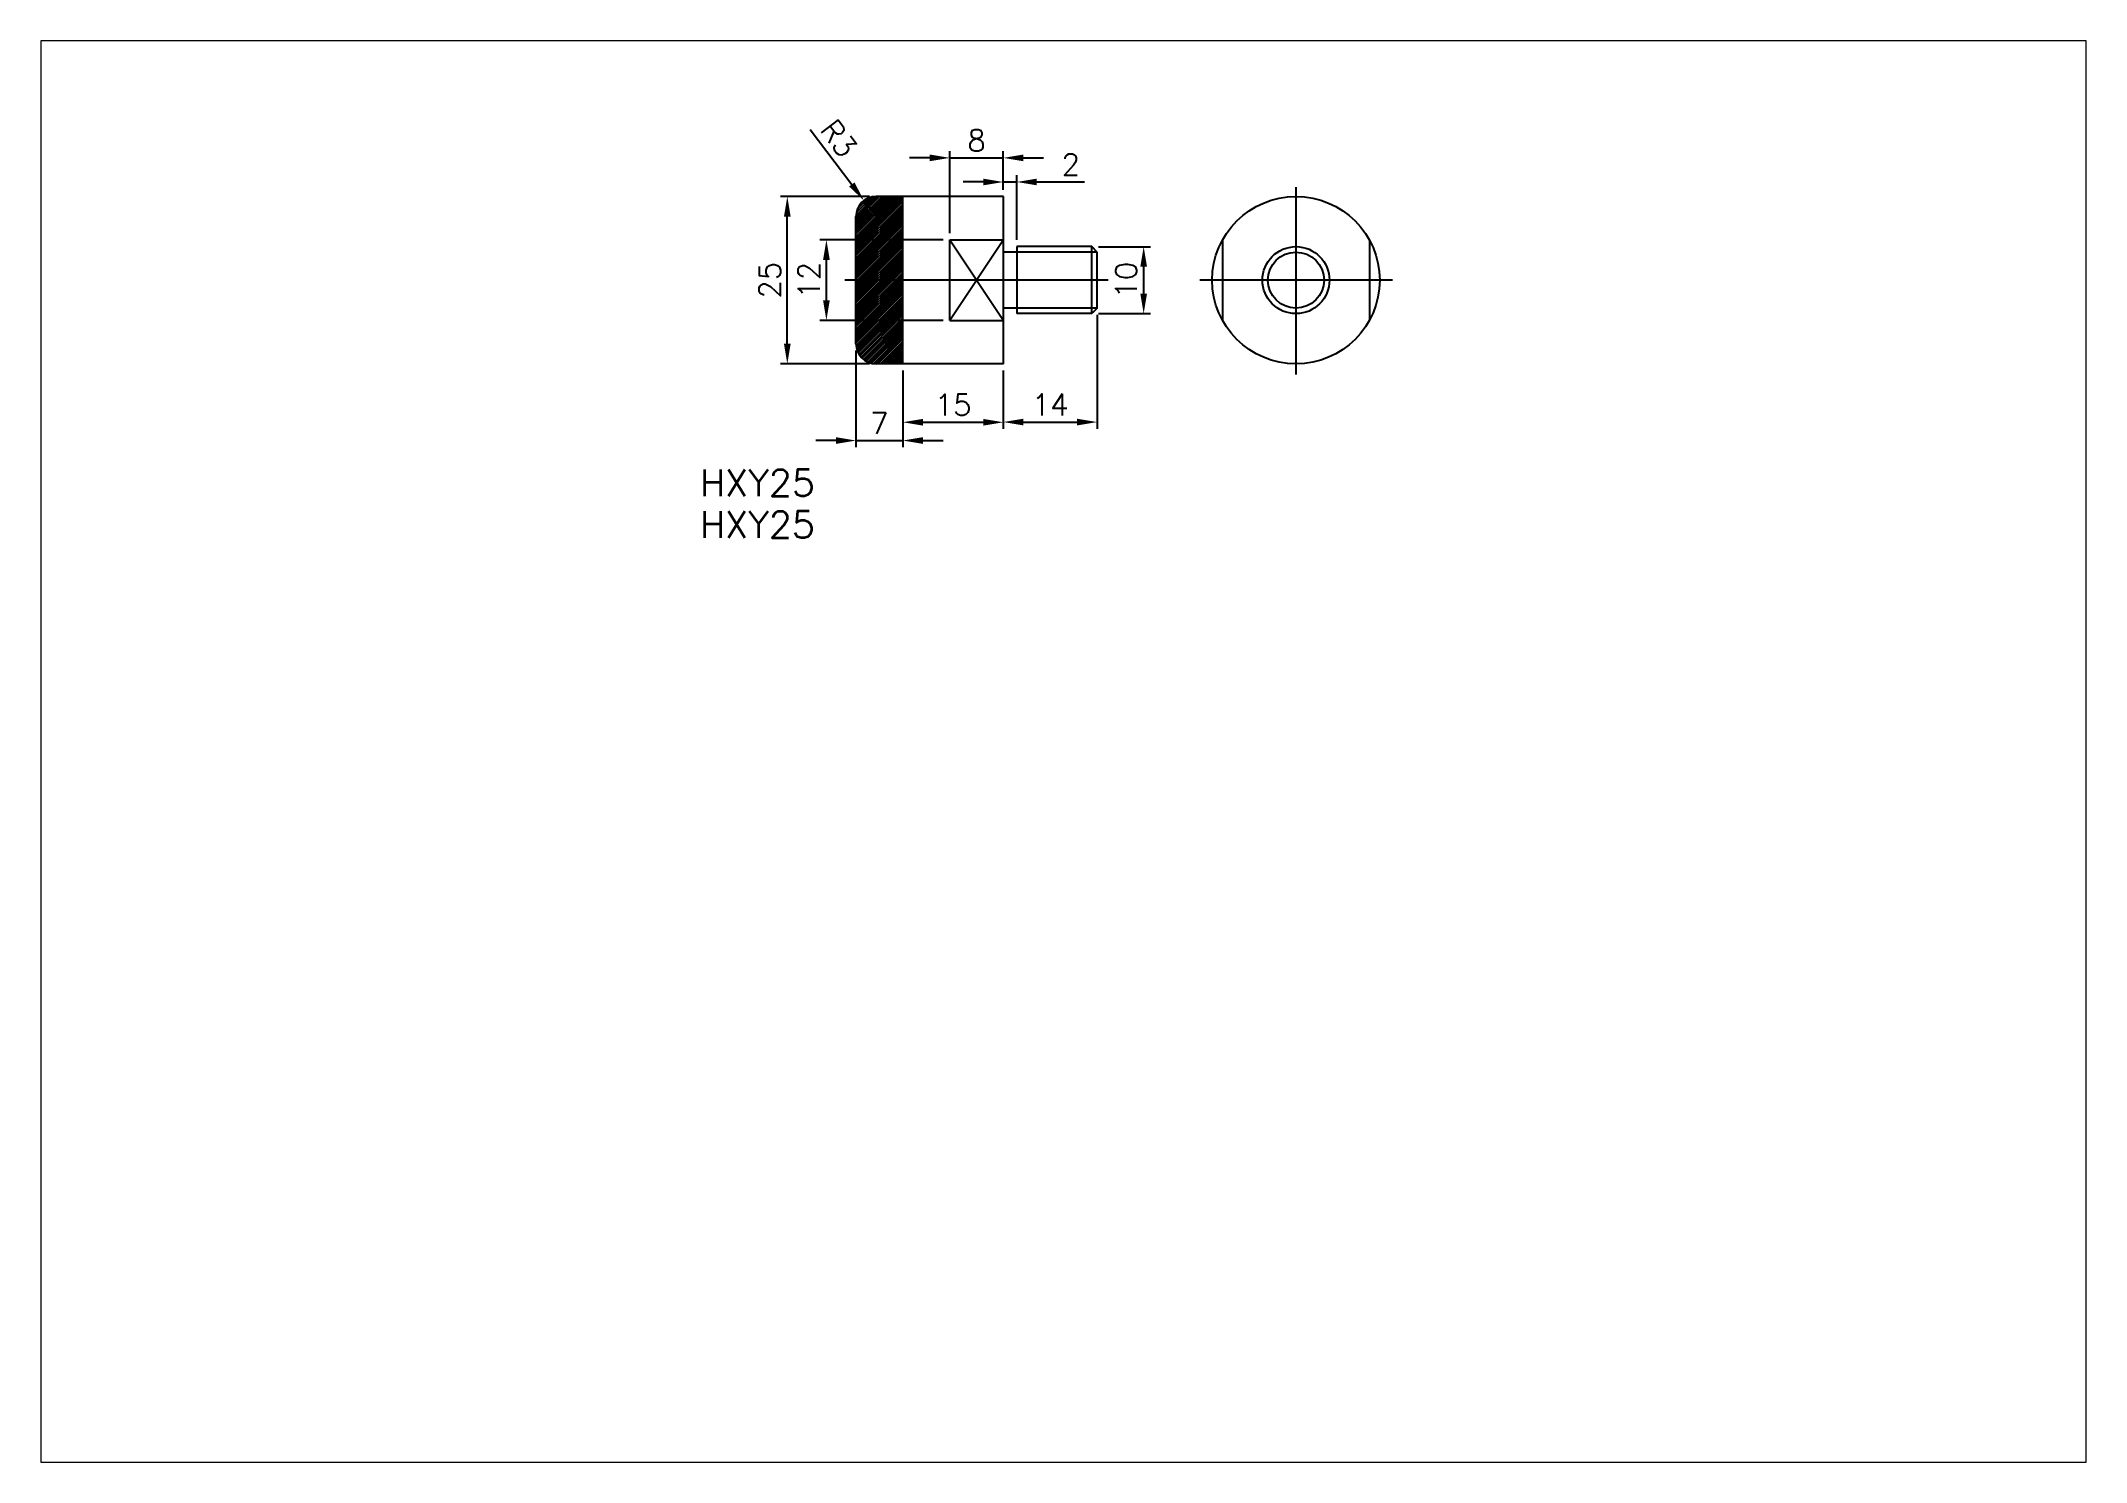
# Paper-space layout 'レイアウト1' of a CAD drawing. Extents: x 1.12 to 10.1, y 0.78 to 7.02.
# The model-space entities are those that its viewports show. They can reach past a viewport. Long polylines and large blocks are cut down to what shows.
import ezdxf

# ---------------------------------------------------------------- set-up
doc = ezdxf.new("R2010")
doc.units = 0
doc.header["$MEASUREMENT"] = 0
doc.header["$PDMODE"] = 64
doc.linetypes.add('CENTER', pattern=[17.5, 13, -1.5, 1.5, -1.5])
doc.layers.get('0').update_dxf_attribs({"linetype": 'CONTINUOUS'})
doc.layers.get('DEFPOINTS').update_dxf_attribs({"linetype": 'CONTINUOUS'})
doc.layers.add('CENTER', color=1, linetype='CENTER')
doc.layers.add('SIZE', color=7, linetype='CONTINUOUS')
doc.styles.get("Standard").update_dxf_attribs({"font": 'txt.shx', "bigfont": '@extfont2.shx'})
doc.dimstyles.new('MISUMI', dxfattribs={"dimtxt": 3.2, "dimasz": 3, "dimexe": 1, "dimexo": 1, "dimgap": 1, "dimtad": 1, "dimdsep": 46, "dimtxsty": 'STANDARD', "dimcen": 0, "dimadec": 0, "dimazin": 0, "dimtfac": 0.6, "dimtix": 1, "dimtmove": 2, "dimatfit": 3, "dimfxl": 1, "dimtvp": 1, "dimtolj": 1, "dimarcsym": 0})

# ---------------------------------------------------------------- blocks, each defined once
blk = doc.blocks.new('*D128')
at = {"layer": 'DEFPOINTS', "color": 0, "linetype": 'Continuous'}
for p in [(124.52, 162.88), (139.52, 162.88), (139.52, 154.16)]:
    blk.add_point(p, dxfattribs=at)
at = {"layer": 'SIZE', "color": 0, "linetype": 'Continuous', "lineweight": -2}
for p, q in [((124.52, 161.88), (124.52, 153.16)), ((139.52, 161.88), (139.52, 153.16)), ((127.52, 154.16), (136.52, 154.16))]:
    blk.add_line(p, q, dxfattribs=at)
at = {"layer": 'SIZE', "color": 0, "linetype": 'Continuous'}
for points in [[(127.52, 154.66), (127.52, 153.66), (124.52, 154.16)], [(136.52, 154.66), (136.52, 153.66), (139.52, 154.16)]]:
    blk.add_solid(points, dxfattribs=at)
at = {"layer": 'SIZE', "color": 0, "linetype": 'Continuous', "insert": (132.02, 156.76), "char_height": 3.2, "attachment_point": 5}
blk.add_mtext('\\A1;15', dxfattribs=at)
blk = doc.blocks.new('*D127')
at = {"layer": 'DEFPOINTS', "color": 0, "linetype": 'Continuous'}
for p in [(117.52, 165.88), (124.52, 162.88), (124.52, 151.43)]:
    blk.add_point(p, dxfattribs=at)
at = {"layer": 'SIZE', "color": 0, "linetype": 'Continuous', "lineweight": -2}
for p, q in [((117.52, 164.88), (117.52, 150.43)), ((124.52, 161.88), (124.52, 150.43)), ((114.52, 151.43), (111.52, 151.43)), ((117.52, 151.43), (124.52, 151.43)), ((127.52, 151.43), (130.52, 151.43))]:
    blk.add_line(p, q, dxfattribs=at)
at = {"layer": 'SIZE', "color": 0, "linetype": 'Continuous'}
for points in [[(114.52, 151.93), (114.52, 150.93), (117.52, 151.43)], [(127.52, 151.93), (127.52, 150.93), (124.52, 151.43)]]:
    blk.add_solid(points, dxfattribs=at)
at = {"layer": 'SIZE', "color": 0, "linetype": 'Continuous', "insert": (121.02, 154.03), "char_height": 3.2, "attachment_point": 5}
blk.add_mtext('\\A1;7', dxfattribs=at)
blk = doc.blocks.new('*D126')
at = {"layer": 'DEFPOINTS', "color": 0, "linetype": 'Continuous'}
for p in [(107.27, 187.88), (120.52, 187.88), (120.52, 162.88)]:
    blk.add_point(p, dxfattribs=at)
at = {"layer": 'SIZE', "color": 0, "linetype": 'Continuous', "lineweight": -2}
for p, q in [((119.52, 187.88), (106.27, 187.88)), ((107.27, 165.88), (107.27, 184.88)), ((119.52, 162.88), (106.27, 162.88))]:
    blk.add_line(p, q, dxfattribs=at)
at = {"layer": 'SIZE', "color": 0, "linetype": 'Continuous'}
for points in [[(106.77, 184.88), (107.77, 184.88), (107.27, 187.88)], [(106.77, 165.88), (107.77, 165.88), (107.27, 162.88)]]:
    blk.add_solid(points, dxfattribs=at)
at = {"layer": 'SIZE', "color": 0, "linetype": 'Continuous', "insert": (104.67, 175.38), "char_height": 3.2, "attachment_point": 5, "rotation": 90}
blk.add_mtext('\\A1;25', dxfattribs=at)
blk = doc.blocks.new('*D125')
at = {"layer": 'DEFPOINTS', "color": 0, "linetype": 'Continuous'}
for p in [(139.52, 193.64), (139.52, 187.88), (131.52, 181.38)]:
    blk.add_point(p, dxfattribs=at)
at = {"layer": 'SIZE', "color": 0, "linetype": 'Continuous', "lineweight": -2}
for p, q in [((128.52, 193.64), (125.52, 193.64)), ((131.52, 182.38), (131.52, 194.64)), ((131.52, 193.64), (139.52, 193.64)), ((139.52, 188.88), (139.52, 194.64)), ((142.52, 193.64), (145.52, 193.64))]:
    blk.add_line(p, q, dxfattribs=at)
at = {"layer": 'SIZE', "color": 0, "linetype": 'Continuous'}
for points in [[(128.52, 194.14), (128.52, 193.14), (131.52, 193.64)], [(142.52, 194.14), (142.52, 193.14), (139.52, 193.64)]]:
    blk.add_solid(points, dxfattribs=at)
at = {"layer": 'SIZE', "color": 0, "linetype": 'Continuous', "insert": (135.52, 196.24), "char_height": 3.2, "attachment_point": 5}
blk.add_mtext('\\A1;8', dxfattribs=at)
blk = doc.blocks.new('*D124')
at = {"layer": 'DEFPOINTS', "color": 0, "linetype": 'Continuous'}
for p in [(113.11, 181.38), (131.52, 181.38), (131.52, 169.38)]:
    blk.add_point(p, dxfattribs=at)
at = {"layer": 'SIZE', "color": 0, "linetype": 'Continuous', "lineweight": -2}
for p, q in [((130.52, 181.38), (112.11, 181.38)), ((113.11, 172.38), (113.11, 178.38)), ((130.52, 169.38), (112.11, 169.38))]:
    blk.add_line(p, q, dxfattribs=at)
at = {"layer": 'SIZE', "color": 0, "linetype": 'Continuous'}
for points in [[(112.61, 178.38), (113.61, 178.38), (113.11, 181.38)], [(112.61, 172.38), (113.61, 172.38), (113.11, 169.38)]]:
    blk.add_solid(points, dxfattribs=at)
at = {"layer": 'SIZE', "color": 0, "linetype": 'Continuous', "insert": (110.51, 175.38), "char_height": 3.2, "attachment_point": 5, "rotation": 90}
blk.add_mtext('\\A1;12', dxfattribs=at)
blk = doc.blocks.new('*D123')
at = {"layer": 'DEFPOINTS', "color": 0, "linetype": 'Continuous'}
for p in [(141.52, 190.04), (139.52, 187.88), (141.52, 180.38)]:
    blk.add_point(p, dxfattribs=at)
at = {"layer": 'SIZE', "color": 0, "linetype": 'Continuous', "lineweight": -2}
for p, q in [((136.52, 190.04), (133.52, 190.04)), ((139.52, 188.88), (139.52, 191.04)), ((139.52, 190.04), (141.52, 190.04)), ((141.52, 181.38), (141.52, 191.04)), ((144.52, 190.04), (151.66, 190.04))]:
    blk.add_line(p, q, dxfattribs=at)
at = {"layer": 'SIZE', "color": 0, "linetype": 'Continuous'}
for points in [[(136.52, 190.54), (136.52, 189.54), (139.52, 190.04)], [(144.52, 190.54), (144.52, 189.54), (141.52, 190.04)]]:
    blk.add_solid(points, dxfattribs=at)
at = {"layer": 'SIZE', "color": 0, "linetype": 'Continuous', "insert": (149.59, 192.64), "char_height": 3.2, "attachment_point": 5}
blk.add_mtext('\\A1;2', dxfattribs=at)
blk = doc.blocks.new('*D122')
at = {"layer": 'DEFPOINTS', "color": 0, "linetype": 'Continuous'}
for p in [(153.52, 171.19), (139.52, 162.88), (153.52, 154.19)]:
    blk.add_point(p, dxfattribs=at)
at = {"layer": 'SIZE', "color": 0, "linetype": 'Continuous', "lineweight": -2}
for p, q in [((153.52, 170.19), (153.52, 153.19)), ((139.52, 161.88), (139.52, 153.19)), ((142.52, 154.19), (150.52, 154.19))]:
    blk.add_line(p, q, dxfattribs=at)
at = {"layer": 'SIZE', "color": 0, "linetype": 'Continuous'}
for points in [[(142.52, 154.69), (142.52, 153.69), (139.52, 154.19)], [(150.52, 154.69), (150.52, 153.69), (153.52, 154.19)]]:
    blk.add_solid(points, dxfattribs=at)
at = {"layer": 'SIZE', "color": 0, "linetype": 'Continuous', "insert": (146.52, 156.79), "char_height": 3.2, "attachment_point": 5}
blk.add_mtext('\\A1;14', dxfattribs=at)
blk = doc.blocks.new('*D121')
at = {"layer": 'DEFPOINTS', "color": 0, "linetype": 'Continuous'}
for p in [(152.71, 180.38), (160.47, 180.38), (152.71, 170.38)]:
    blk.add_point(p, dxfattribs=at)
at = {"layer": 'SIZE', "color": 0, "linetype": 'Continuous', "lineweight": -2}
for p, q in [((153.71, 180.38), (161.47, 180.38)), ((160.47, 173.38), (160.47, 177.38)), ((153.71, 170.38), (161.47, 170.38))]:
    blk.add_line(p, q, dxfattribs=at)
at = {"layer": 'SIZE', "color": 0, "linetype": 'Continuous'}
for points in [[(159.97, 177.38), (160.97, 177.38), (160.47, 180.38)], [(159.97, 173.38), (160.97, 173.38), (160.47, 170.38)]]:
    blk.add_solid(points, dxfattribs=at)
at = {"layer": 'SIZE', "color": 0, "linetype": 'Continuous', "insert": (157.87, 175.38), "char_height": 3.2, "attachment_point": 5, "rotation": 90}
blk.add_mtext('\\A1;10', dxfattribs=at)
blk = doc.blocks.new('*D129')
at = {"layer": 'DEFPOINTS', "color": 0, "linetype": 'Continuous'}
for p in [(118.71, 187.27), (120.52, 184.88)]:
    blk.add_point(p, dxfattribs=at)
at = {"layer": 'SIZE', "color": 0, "linetype": 'Continuous', "lineweight": -2}
for p, q in [((110.66, 197.9), (116.9, 189.66)), ((120.52, 184.88), (118.71, 187.27))]:
    blk.add_line(p, q, dxfattribs=at)
at = {"layer": 'SIZE', "color": 0, "linetype": 'Continuous'}
blk.add_solid([(117.3, 189.97), (116.5, 189.36), (118.71, 187.27)], dxfattribs=at)
at = {"layer": 'SIZE', "color": 0, "linetype": 'Continuous', "insert": (114.95, 196.55), "char_height": 3.2, "attachment_point": 5, "rotation": 307.1426}
blk.add_mtext('\\A1;R3', dxfattribs=at)

msp = doc.modelspace()

# ---------------------------------------------------------------- hatches: boundary and pattern name
at = {"linetype": 'Continuous'}
h = msp.add_hatch(dxfattribs=at)
h.set_pattern_fill('ANSI31', color=3, scale=2, style=0)
h.paths.add_polyline_path([(124.52362, 175.38077), (124.52362, 187.88077), (120.52362, 187.88077, 0.414213562), (117.52362, 184.88077), (117.52362, 175.38077)])
h.paths.add_polyline_path([(117.52362, 175.38077), (117.52362, 165.88077, 0.414213562), (120.52362, 162.88077), (124.52362, 162.88077), (124.52362, 175.38077)])

# ---------------------------------------------------------------- linework, layer by layer
at = {"color": 7, "linetype": 'Continuous'}
for p, q in [((139.52362, 187.88077), (120.52362, 187.88077)), ((124.52362, 162.88077), (124.52362, 187.88077)), ((139.52362, 162.88077), (139.52362, 187.88077)), ((117.52362, 165.88077), (117.52362, 184.88077)), ((131.52362, 169.38077), (131.52362, 181.38077)), ((131.52362, 181.38077), (139.52362, 181.38077)), ((131.52362, 181.38077), (139.52362, 169.38077)), ((139.52362, 181.38077), (131.52362, 169.38077)), ((152.71159, 180.38077), (141.52362, 180.38077)), ((141.52362, 180.38077), (141.52362, 170.38077)), ((152.71064, 170.38077), (152.71064, 180.38077)), ((153.52359, 179.56877), (152.71159, 180.38077)), ((172.23788, 181.38077), (172.23788, 169.38077)), ((194.16959, 181.38077), (194.16959, 169.38077)), ((141.52362, 179.56877), (139.52362, 179.56877)), ((139.52362, 172.88077), (139.52362, 177.88077)), ((139.52362, 172.92227), (139.52362, 177.83927)), ((153.52359, 171.19277), (153.52359, 179.56877)), ((141.52362, 171.19277), (139.52362, 171.19277)), ((153.52359, 171.19277), (152.71159, 170.38077)), ((131.52362, 169.38077), (139.52362, 169.38077)), ((152.71159, 170.38077), (141.52362, 170.38077)), ((139.52362, 162.88077), (120.52362, 162.88077))]:
    msp.add_line(p, q, dxfattribs=at)
at = {"color": 3, "linetype": 'Continuous'}
for p, q in [((153.52359, 179.56877), (141.52362, 179.56877)), ((153.52359, 171.19277), (141.52362, 171.19277))]:
    msp.add_line(p, q, dxfattribs=at)
at = {"color": 7, "linetype": 'Continuous'}
for radius in [12.5, 5]:
    msp.add_circle((183.20373, 175.38077), radius, dxfattribs=at)
at = {"color": 3, "linetype": 'Continuous'}
msp.add_circle((183.20373, 175.38077), 4.188, dxfattribs=at)
at = {"color": 7, "linetype": 'Continuous'}
for centre, start, end in [((120.52362, 184.88077), 90, 180), ((120.52362, 165.88077), 180, 270)]:
    msp.add_arc(centre, 3, start, end, dxfattribs=at)
at = {"layer": 'CENTER', "color": 1, "linetype": 'CENTER'}
for p, q in [((183.20373, 189.28779), (183.20373, 161.30369)), ((155.1905, 175.38077), (115.88328, 175.38077)), ((197.62713, 175.38077), (168.87495, 175.38077))]:
    msp.add_line(p, q, dxfattribs=at)

# ---------------------------------------------------------------- texts
at = {"color": 7, "linetype": 'Continuous'}
for p in [(94.23048, 143.11805), (94.23048, 136.88696)]:
    msp.add_text('HXY25', height=4, dxfattribs=at).set_placement(p)

# ---------------------------------------------------------------- dimensions: what is measured, and where the dimension line sits
at = {"layer": 'SIZE', "color": 7, "linetype": 'Continuous'}
dim = msp.add_radius_dim(center=(120.52362, 184.88077), mpoint=(118.71221, 187.27218), dimstyle='MISUMI', override={"dimdec": 4, "dimtdec": 4, "dimtmove": 0, "dimtzin": 0}, dxfattribs=at)
dim.commit()
dim.dimension.update_dxf_attribs({"geometry": '*D129', "text_midpoint": (114.94802, 196.5477)})
for base, p1, p2, picture, middle in [((139.52362, 193.64154), (131.52362, 181.38077), (139.52362, 187.88077), '*D125', (135.52362, 196.24154)), ((153.52359, 154.19187), (139.52362, 162.88077), (153.52359, 171.19277), '*D122', (146.5236, 156.79187)), ((124.52362, 151.43229), (117.52362, 165.88077), (124.52362, 162.88077), '*D127', (121.02362, 154.03229)), ((139.52362, 154.15972), (124.52362, 162.88077), (139.52362, 162.88077), '*D128', (132.02362, 156.75972))]:
    dim = msp.add_linear_dim(base=base, p1=p1, p2=p2, dimstyle='MISUMI', override={"dimdec": 4, "dimtdec": 4, "dimtmove": 0, "dimtzin": 0}, dxfattribs=at)
    dim.commit()
    dim.dimension.update_dxf_attribs({"geometry": picture, "text_midpoint": middle})
dim = msp.add_linear_dim(base=(141.52362, 190.04339), p1=(139.52362, 187.88077), p2=(141.52362, 180.38077), dimstyle='MISUMI', override={"dimdec": 4, "dimtdec": 4, "dimtmove": 0, "dimtzin": 0}, dxfattribs=at)
dim.commit()
dim.dimension.update_dxf_attribs({"geometry": '*D123', "text_midpoint": (149.59028, 190.04339), "dimtype": 160})
for base, p1, p2, picture, middle in [((107.27458, 187.88077), (120.52362, 162.88077), (120.52362, 187.88077), '*D126', (104.67458, 175.38077)), ((113.10712, 181.38077), (131.52362, 169.38077), (131.52362, 181.38077), '*D124', (110.50712, 175.38077)), ((160.47307, 180.38077), (152.71064, 170.38077), (152.71159, 180.38077), '*D121', (157.87307, 175.38077))]:
    dim = msp.add_linear_dim(base=base, p1=p1, p2=p2, angle=90, dimstyle='MISUMI', override={"dimdec": 4, "dimtdec": 4, "dimtmove": 0, "dimtzin": 0}, dxfattribs=at)
    dim.commit()
    dim.dimension.update_dxf_attribs({"geometry": picture, "text_midpoint": middle})

psp = doc.layouts.new('レイアウト1')

# ---------------------------------------------------------------- viewports
at = {"layer": '0', "color": 7, "linetype": 'Continuous', "view_target_point": (148.5, 105)}
psp.add_viewport(center=(5.6137, 3.9021), size=(8.982, 6.243333), view_center_point=(0, 0), view_height=212.2144112, dxfattribs=at)

doc.saveas('drawing.dxf')
